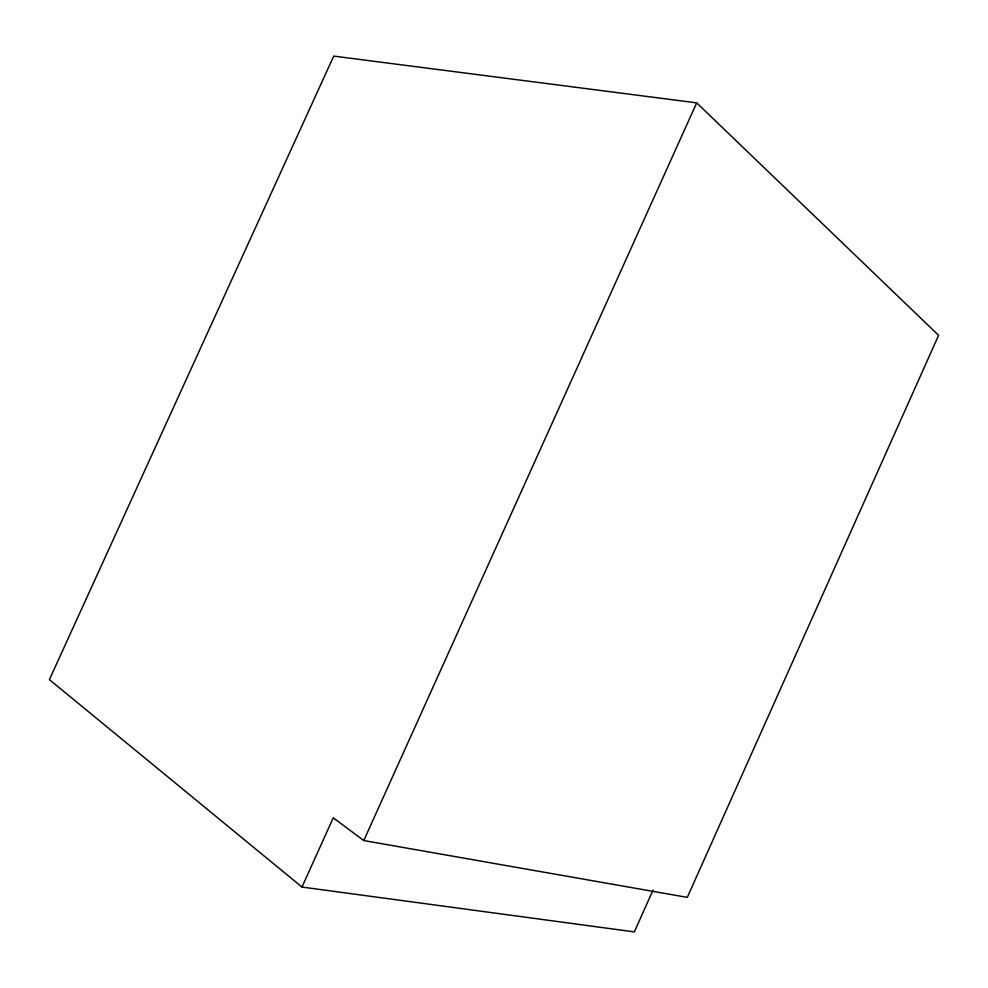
<?xml version="1.0" encoding="UTF-8"?>
<svg xmlns="http://www.w3.org/2000/svg" width="988" height="988" viewBox="0 0 988 988"><rect width="100%" height="100%" fill="white"/><g stroke="black" fill="none" stroke-linecap="round" stroke-linejoin="round"><path stroke-width="1.48" d="M653.043 890.114L634.333 931.894L301.982 887.051L49.4 679.62L333.709 56.106L696.701 102.863L938.6 335.34L687.29 897.376L363.769 840.553L333.252 817.842L301.982 887.051M363.769 840.553L696.701 102.863"/></g></svg>
